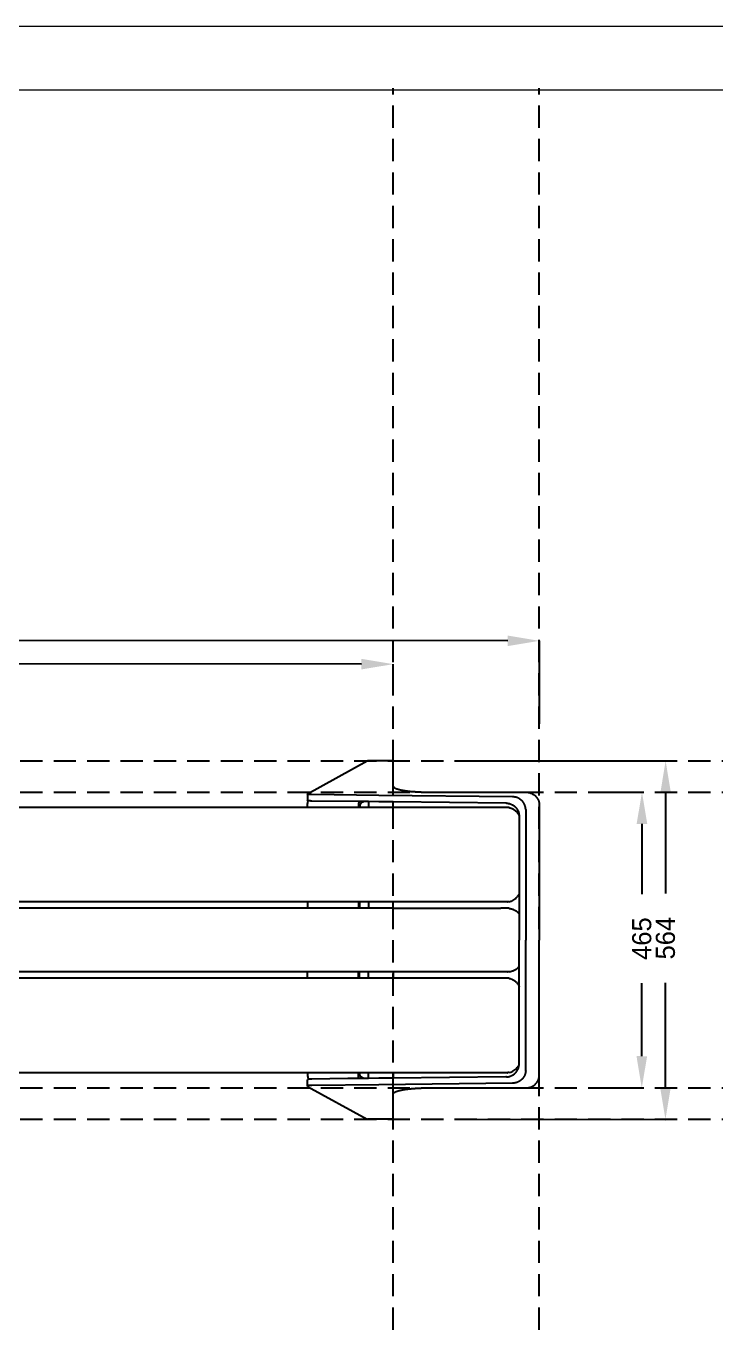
# Model space of a CAD drawing. Header units: millimetres. Extents: x 462 to 6402, y 441 to 4641.
# Drawn here: x 2671 to 3755, y 2586 to 4641 of the extents above; entities that cross this region are included whole.
import ezdxf

# ---------------------------------------------------------------- set-up
doc = ezdxf.new("R2010")
doc.units = ezdxf.units.MM
doc.header["$PDSIZE"] = -1
doc.linetypes.add('KRESKOWA', pattern=[0.75, 0.5, -0.25])
for name, color, linetype in [('pomocnicza', 253, 'KRESKOWA'), ('tabelka', 7, 'Continuous'), ('wymiarowanie', 20, 'Continuous')]:
    doc.layers.add(name, color=color, linetype=linetype)
doc.dimstyles.get("Standard").update_dxf_attribs({"dimtxt": 0.18, "dimasz": 0.18, "dimexe": 0.18, "dimexo": 0.0625, "dimgap": 0.09, "dimtad": 0, "dimtih": 1, "dimtoh": 1, "dimdec": 4, "dimzin": 0, "dimdsep": 46, "dimtxsty": 'Standard', "dimcen": 0.09, "dimadec": 0, "dimazin": 0, "dimtfac": 1, "dimtdec": 4, "dimtofl": 0, "dimtmove": 0, "dimatfit": 3, "dimfxl": 1, "dimtolj": 1, "dimtzin": 0, "dimarcsym": 0})

# ---------------------------------------------------------------- blocks, each defined once
blk = doc.blocks.new('*D23')
at = {"layer": 'Defpoints', "color": 0, "transparency": 16777216}
for p in [(3567.2, 3436.6), (3567.2, 2971.4), (3638.8, 2971.3)]:
    blk.add_point(p, dxfattribs=at)
at = {"layer": 'wymiarowanie', "color": 0, "lineweight": -2, "transparency": 16777216}
for p, q in [((3567.2, 3436.6), (3639.3, 3436.5)), ((3639.1, 3386.5), (3639, 3276.2)), ((3638.8, 3021.3), (3638.9, 3136.2)), ((3567.2, 2971.4), (3639, 2971.3))]:
    blk.add_line(p, q, dxfattribs=at)
at = {"layer": 'wymiarowanie', "color": 0, "transparency": 16777216}
for points in [[(3630.7, 3386.5), (3647.4, 3386.5), (3639.1, 3436.5)], [(3630.5, 3021.4), (3647.2, 3021.3), (3638.8, 2971.3)]]:
    blk.add_solid(points, dxfattribs=at)
at = {"layer": 'wymiarowanie', "color": 0, "lineweight": 40, "transparency": 16777216, "insert": (3638.9, 3206.2), "char_height": 30, "attachment_point": 5, "rotation": 90}
blk.add_mtext('\\A1;465', dxfattribs=at)
blk = doc.blocks.new('*D24')
at = {"layer": 'Defpoints', "color": 0, "transparency": 16777216}
for p in [(3355.5, 3485.8), (3355.4, 2922.1), (3676, 2921.9)]:
    blk.add_point(p, dxfattribs=at)
at = {"layer": 'wymiarowanie', "color": 0, "lineweight": -2, "transparency": 16777216}
for p, q in [((3355.6, 3485.8), (3676.5, 3485.6)), ((3676.3, 3435.6), (3676.2, 3276.9)), ((3676, 2971.9), (3676.1, 3136.9)), ((3355.5, 2922.1), (3676.1, 2921.9))]:
    blk.add_line(p, q, dxfattribs=at)
at = {"layer": 'wymiarowanie', "color": 0, "transparency": 16777216}
for points in [[(3668, 3435.6), (3684.6, 3435.6), (3676.3, 3485.6)], [(3667.7, 2971.9), (3684.3, 2971.9), (3676, 2921.9)]]:
    blk.add_solid(points, dxfattribs=at)
at = {"layer": 'wymiarowanie', "color": 0, "lineweight": 40, "transparency": 16777216, "insert": (3676.1, 3206.9), "char_height": 30, "attachment_point": 5, "rotation": 90}
blk.add_mtext('\\A1;564', dxfattribs=at)
blk = doc.blocks.new('*D25')
at = {"layer": 'Defpoints', "color": 0, "transparency": 16777216}
for p in [(3478, 3674.5), (1614.4, 3544.1), (3477.9, 3544.1)]:
    blk.add_point(p, dxfattribs=at)
at = {"layer": 'wymiarowanie', "color": 0, "lineweight": -2, "transparency": 16777216}
for p, q in [((1614.4, 3544.1), (1614.4, 3675.8)), ((1664.4, 3675.6), (2466, 3675.1)), ((3428, 3674.5), (2626, 3675)), ((3477.9, 3544.2), (3478, 3674.7))]:
    blk.add_line(p, q, dxfattribs=at)
at = {"layer": 'wymiarowanie', "color": 0, "transparency": 16777216}
for points in [[(1664.4, 3684), (1664.4, 3667.3), (1614.4, 3675.7)], [(3428, 3682.8), (3428, 3666.2), (3478, 3674.5)]]:
    blk.add_solid(points, dxfattribs=at)
at = {"layer": 'wymiarowanie', "color": 0, "lineweight": 40, "transparency": 16777216, "insert": (2546, 3675.1), "char_height": 30, "attachment_point": 5}
blk.add_mtext('\\A1;1864', dxfattribs=at)
blk = doc.blocks.new('*D26')
at = {"layer": 'Defpoints', "color": 0, "transparency": 16777216}
for p in [(3248.1, 3637.8), (1844, 3593.3), (3248.1, 3593.3)]:
    blk.add_point(p, dxfattribs=at)
at = {"layer": 'wymiarowanie', "color": 0, "lineweight": -2, "transparency": 16777216}
for p, q in [((1844, 3593.4), (1844, 3638.9)), ((1894, 3638.7), (2469.5, 3638.3)), ((3198.1, 3637.9), (2624.5, 3638.2)), ((3248.1, 3593.4), (3248.1, 3638))]:
    blk.add_line(p, q, dxfattribs=at)
at = {"layer": 'wymiarowanie', "color": 0, "transparency": 16777216}
for points in [[(1894, 3647), (1894, 3630.3), (1844, 3638.7)], [(3198.1, 3646.2), (3198.1, 3629.5), (3248.1, 3637.8)]]:
    blk.add_solid(points, dxfattribs=at)
at = {"layer": 'wymiarowanie', "color": 0, "lineweight": 40, "transparency": 16777216, "insert": (2547, 3638.3), "char_height": 30, "attachment_point": 5}
blk.add_mtext('\\A1;1404', dxfattribs=at)

msp = doc.modelspace()

# ---------------------------------------------------------------- linework, layer by layer
for p, q in [((3113.4, 3434.1), (3206.9, 3485.7)), ((3206.9, 3485.7), (3207, 3485.8)), ((3207, 3485.8), (3207.2, 3485.8)), ((3207.2, 3485.8), (3207.3, 3485.8)), ((3207.3, 3485.8), (3207.5, 3485.8)), ((3207.5, 3485.8), (3207.6, 3485.8)), ((3248.1, 3485.8), (3207.6, 3485.8)), ((3248.1, 3446.1), (3248.1, 3485.8)), ((3113.2, 3433.8), (3113.2, 3433.9)), ((3113.2, 3433.9), (3113.3, 3433.9)), ((3113.3, 3433.8), (3113.2, 3433.8)), ((3113.3, 3434), (3113.3, 3434.1)), ((3113.3, 3434.1), (3113.4, 3434.1)), ((3113.3, 3433.9), (3113.3, 3434)), ((3113.3, 3434), (3113.3, 3434)), ((3113.3, 3433.7), (3113.3, 3433.8)), ((3113.3, 3433.7), (3113.3, 3433.7)), ((3113.4, 3433.6), (3113.3, 3433.7)), ((3113.3, 3433.7), (3113.3, 3433.7)), ((3113.3, 3433.7), (3113.3, 3424)), ((3113.4, 3434.1), (3113.4, 3434.1)), ((3113.5, 3433.5), (3113.4, 3433.6)), ((3113.4, 3433.6), (3113.4, 3433.6)), ((3113.6, 3433.5), (3113.5, 3433.5)), ((3113.6, 3433.4), (3113.6, 3433.5)), ((3113.7, 3433.4), (3113.6, 3433.4)), ((3113.8, 3433.4), (3113.7, 3433.4)), ((3113.9, 3433.3), (3113.8, 3433.4)), ((3114, 3433.3), (3113.9, 3433.3)), ((3114.2, 3433.2), (3114, 3433.3)), ((3114.3, 3433.2), (3114.2, 3433.2)), ((3114.4, 3433.2), (3114.3, 3433.2)), ((3114.6, 3433.1), (3114.4, 3433.2)), ((3114.7, 3433.1), (3114.6, 3433.1)), ((3114.9, 3433.1), (3114.7, 3433.1)), ((3115, 3433), (3114.9, 3433.1)), ((3115.2, 3433), (3115, 3433)), ((3115.4, 3433), (3115.2, 3433)), ((3115.6, 3432.9), (3115.4, 3433)), ((3115.8, 3432.9), (3115.6, 3432.9)), ((3115.9, 3432.9), (3115.8, 3432.9)), ((3116.1, 3432.8), (3115.9, 3432.9)), ((3116.4, 3432.8), (3116.1, 3432.8)), ((3116.6, 3432.8), (3116.4, 3432.8)), ((3116.8, 3432.8), (3116.6, 3432.8)), ((3117, 3432.7), (3116.8, 3432.8)), ((3117.2, 3432.7), (3117, 3432.7)), ((3117.5, 3432.7), (3117.2, 3432.7)), ((3117.7, 3432.7), (3117.5, 3432.7)), ((3117.9, 3432.7), (3117.7, 3432.7)), ((3118.2, 3432.6), (3117.9, 3432.7)), ((3118.4, 3432.6), (3118.2, 3432.6)), ((3118.7, 3432.6), (3118.4, 3432.6)), ((3118.9, 3432.6), (3118.7, 3432.6)), ((3119.1, 3432.6), (3118.9, 3432.6)), ((3119.4, 3432.6), (3119.1, 3432.6)), ((3119.6, 3432.6), (3119.4, 3432.6)), ((3119.9, 3432.6), (3119.6, 3432.6)), ((3120.2, 3432.6), (3119.9, 3432.6)), ((3225.3, 3431.5), (3120.2, 3432.6)), ((3248.1, 3446.1), (3248.2, 3445.5)), ((3248.2, 3445.5), (3248.2, 3445.3)), ((3248.2, 3445.3), (3248.3, 3445.2)), ((3248.3, 3445.2), (3248.4, 3445)), ((3248.4, 3445), (3248.5, 3444.9)), ((3248.5, 3444.9), (3248.6, 3444.7)), ((3248.6, 3444.7), (3248.7, 3444.6)), ((3248.7, 3444.6), (3248.9, 3444.4)), ((3248.9, 3444.4), (3249, 3444.3)), ((3249, 3444.3), (3249.2, 3444.1)), ((3249.2, 3444.1), (3249.4, 3444)), ((3249.4, 3444), (3249.6, 3443.8)), ((3249.6, 3443.8), (3249.8, 3443.7)), ((3249.8, 3443.7), (3250, 3443.6)), ((3250, 3443.6), (3250.2, 3443.4)), ((3250.2, 3443.4), (3250.5, 3443.3)), ((3250.5, 3443.3), (3250.7, 3443.1)), ((3250.7, 3443.1), (3251, 3443)), ((3251, 3443), (3251.3, 3442.8)), ((3251.3, 3442.8), (3251.5, 3442.7)), ((3251.5, 3442.7), (3251.9, 3442.6)), ((3251.9, 3442.6), (3252.2, 3442.4)), ((3252.2, 3442.4), (3252.5, 3442.3)), ((3252.5, 3442.3), (3252.8, 3442.2)), ((3252.8, 3442.2), (3253.2, 3442)), ((3253.2, 3442), (3253.6, 3441.9)), ((3253.6, 3441.9), (3253.9, 3441.8)), ((3253.9, 3441.8), (3254.3, 3441.6)), ((3254.3, 3441.6), (3254.7, 3441.5)), ((3254.7, 3441.5), (3255.1, 3441.4)), ((3255.1, 3441.4), (3255.6, 3441.2)), ((3255.6, 3441.2), (3256, 3441.1)), ((3256, 3441.1), (3256.5, 3441)), ((3256.5, 3441), (3256.9, 3440.9)), ((3256.9, 3440.9), (3257.4, 3440.7)), ((3257.4, 3440.7), (3257.9, 3440.6)), ((3257.9, 3440.6), (3258.4, 3440.5)), ((3258.4, 3440.5), (3258.9, 3440.4)), ((3258.9, 3440.4), (3259.4, 3440.3)), ((3259.4, 3440.3), (3259.9, 3440.1)), ((3259.9, 3440.1), (3260.4, 3440)), ((3260.4, 3440), (3261, 3439.9)), ((3261, 3439.9), (3261.5, 3439.8)), ((3261.5, 3439.8), (3262.1, 3439.7)), ((3262.1, 3439.7), (3262.7, 3439.6)), ((3262.7, 3439.6), (3263.3, 3439.5)), ((3263.3, 3439.5), (3263.9, 3439.4)), ((3263.9, 3439.4), (3264.5, 3439.3)), ((3264.5, 3439.3), (3265.1, 3439.2)), ((3265.1, 3439.2), (3265.7, 3439.1)), ((3265.7, 3439.1), (3266.3, 3439)), ((3266.3, 3439), (3267, 3438.9)), ((3267, 3438.9), (3267.6, 3438.8)), ((3267.6, 3438.8), (3268.3, 3438.7)), ((3268.3, 3438.7), (3268.9, 3438.6)), ((3268.9, 3438.6), (3269.6, 3438.5)), ((3269.6, 3438.5), (3270.3, 3438.4)), ((3270.3, 3438.4), (3271, 3438.3)), ((3271, 3438.3), (3271.7, 3438.2)), ((3271.7, 3438.2), (3272.4, 3438.1)), ((3272.4, 3438.1), (3273.1, 3438.1)), ((3273.1, 3438.1), (3273.8, 3438)), ((3273.8, 3438), (3274.5, 3437.9)), ((3274.5, 3437.9), (3275.3, 3437.8)), ((3275.3, 3437.8), (3276, 3437.8)), ((3276, 3437.8), (3276.7, 3437.7)), ((3276.7, 3437.7), (3277.5, 3437.6)), ((3277.5, 3437.6), (3278.3, 3437.6)), ((3278.3, 3437.6), (3279, 3437.5)), ((3279, 3437.5), (3279.8, 3437.4)), ((3279.8, 3437.4), (3280.6, 3437.4)), ((3280.6, 3437.4), (3281.3, 3437.3)), ((3281.3, 3437.3), (3282.1, 3437.3)), ((3282.1, 3437.3), (3282.9, 3437.2)), ((3282.9, 3437.2), (3283.7, 3437.2)), ((3283.7, 3437.2), (3284.5, 3437.1)), ((3284.5, 3437.1), (3285.3, 3437.1)), ((3285.3, 3437.1), (3286.1, 3437)), ((3286.1, 3437), (3286.9, 3437)), ((3286.9, 3437), (3287.7, 3436.9)), ((3287.7, 3436.9), (3288.6, 3436.9)), ((3288.6, 3436.9), (3289.4, 3436.9)), ((3289.4, 3436.9), (3290.2, 3436.8)), ((3290.2, 3436.8), (3291, 3436.8)), ((3291, 3436.8), (3291.9, 3436.8)), ((3291.9, 3436.8), (3292.7, 3436.7)), ((3292.7, 3436.7), (3293.5, 3436.7)), ((3293.5, 3436.7), (3294.4, 3436.7)), ((3294.4, 3436.7), (3295.2, 3436.7)), ((3295.2, 3436.7), (3296.1, 3436.6)), ((3296.1, 3436.6), (3296.9, 3436.6)), ((3296.9, 3436.6), (3297.7, 3436.6)), ((3297.7, 3436.6), (3298.6, 3436.6)), ((3298.6, 3436.6), (3299.4, 3436.6)), ((3299.4, 3436.6), (3302, 3436.6)), ((3302, 3436.6), (3456.4, 3436.6)), ((3456.4, 3436.6), (3457.1, 3436.6)), ((3457.1, 3436.6), (3457.7, 3436.6)), ((3457.7, 3436.6), (3458.4, 3436.5)), ((3458.4, 3436.5), (3459.1, 3436.4)), ((3459.1, 3436.4), (3459.7, 3436.3)), ((3459.7, 3436.3), (3460.4, 3436.2)), ((3460.4, 3436.2), (3461, 3436.1)), ((3461, 3436.1), (3461.7, 3436)), ((3461.7, 3436), (3462.3, 3435.8)), ((3462.3, 3435.8), (3463, 3435.6)), ((3463, 3435.6), (3463.6, 3435.4)), ((3463.6, 3435.4), (3464.2, 3435.2)), ((3464.2, 3435.2), (3464.9, 3434.9)), ((3464.9, 3434.9), (3465.5, 3434.7)), ((3465.5, 3434.7), (3466.1, 3434.4)), ((3466.1, 3434.4), (3466.7, 3434.1)), ((3466.7, 3434.1), (3467.2, 3433.8)), ((3467.2, 3433.8), (3467.8, 3433.5)), ((3467.8, 3433.5), (3468.4, 3433.1)), ((3468.4, 3433.1), (3468.9, 3432.7)), ((3468.9, 3432.7), (3469.5, 3432.4)), ((3469.5, 3432.4), (3470, 3432)), ((3470, 3432), (3470.5, 3431.6)), ((3113.4, 3412.6), (1978.6, 3412.6)), ((3113.2, 3423.8), (3113.2, 3423.9)), ((3113.3, 3423.9), (3113.2, 3423.9)), ((3113.3, 3423.8), (3113.2, 3423.8)), ((3113.3, 3424), (3113.3, 3423.9)), ((3113.3, 3423.7), (3113.3, 3423.8)), ((3113.4, 3423.6), (3113.3, 3423.7)), ((3113.3, 3423.7), (3113.3, 3423.7)), ((3113.3, 3423.7), (3113.3, 3423.7)), ((3113.4, 3423.6), (3113.4, 3423.6)), ((3113.5, 3423.5), (3113.4, 3423.6)), ((3113.4, 3416.2), (3113.5, 3417.3)), ((3113.4, 3415.2), (3113.4, 3416.2)), ((3113.4, 3414.1), (3113.4, 3415.2)), ((3113.4, 3414.1), (3113.4, 3412.6)), ((3193.4, 3412.6), (3113.4, 3412.6)), ((3113.6, 3423.5), (3113.5, 3423.5)), ((3113.5, 3417.3), (3113.6, 3418.3)), ((3113.6, 3423.4), (3113.6, 3423.5)), ((3113.7, 3423.4), (3113.6, 3423.4)), ((3113.6, 3418.3), (3113.7, 3419.3)), ((3113.8, 3423.4), (3113.7, 3423.4)), ((3113.7, 3419.3), (3113.8, 3420.2)), ((3113.9, 3423.3), (3113.8, 3423.4)), ((3113.8, 3420.2), (3114, 3421.1)), ((3114, 3423.3), (3113.9, 3423.3)), ((3114.2, 3423.2), (3114, 3423.3)), ((3114, 3421.1), (3114.2, 3422)), ((3114.3, 3423.2), (3114.2, 3423.2)), ((3114.2, 3422), (3114.3, 3422.7)), ((3114.4, 3423.2), (3114.3, 3423.2)), ((3114.3, 3422.7), (3114.5, 3423.1)), ((3114.5, 3423.1), (3114.4, 3423.2)), ((3114.6, 3423.1), (3114.5, 3423.1)), ((3114.7, 3423.1), (3114.6, 3423.1)), ((3114.9, 3423.1), (3114.7, 3423.1)), ((3115, 3423), (3114.9, 3423.1)), ((3115.2, 3423), (3115, 3423)), ((3115.4, 3423), (3115.2, 3423)), ((3115.6, 3422.9), (3115.4, 3423)), ((3115.8, 3422.9), (3115.6, 3422.9)), ((3115.9, 3422.9), (3115.8, 3422.9)), ((3116.1, 3422.8), (3115.9, 3422.9)), ((3116.4, 3422.8), (3116.1, 3422.8)), ((3116.6, 3422.8), (3116.4, 3422.8)), ((3116.8, 3422.8), (3116.6, 3422.8)), ((3117, 3422.7), (3116.8, 3422.8)), ((3117.2, 3422.7), (3117, 3422.7)), ((3117.5, 3422.7), (3117.2, 3422.7)), ((3117.7, 3422.7), (3117.5, 3422.7)), ((3117.9, 3422.7), (3117.7, 3422.7)), ((3118.2, 3422.6), (3117.9, 3422.7)), ((3118.4, 3422.6), (3118.2, 3422.6)), ((3118.7, 3422.6), (3118.4, 3422.6)), ((3118.9, 3422.6), (3118.7, 3422.6)), ((3119.1, 3422.6), (3118.9, 3422.6)), ((3119.4, 3422.6), (3119.1, 3422.6)), ((3119.6, 3422.6), (3119.4, 3422.6)), ((3119.9, 3422.6), (3119.6, 3422.6)), ((3120.2, 3422.6), (3119.9, 3422.6)), ((3194.1, 3421.8), (3120.2, 3422.6)), ((3193.5, 3417.3), (3193.4, 3416.2)), ((3193.4, 3416.2), (3193.4, 3415.2)), ((3193.4, 3415.2), (3193.4, 3414.1)), ((3193.4, 3414.1), (3193.4, 3412.6)), ((3195.2, 3412.6), (3193.4, 3412.6)), ((3193.6, 3418.3), (3193.5, 3417.3)), ((3193.7, 3419.3), (3193.6, 3418.3)), ((3193.8, 3420.2), (3193.7, 3419.3)), ((3194, 3421.1), (3193.8, 3420.2)), ((3194.1, 3421.8), (3194, 3421.1)), ((3201.2, 3421.7), (3194.1, 3421.8)), ((3195.3, 3413.2), (3195.2, 3412.6)), ((3209.2, 3412.6), (3195.2, 3412.6)), ((3195.4, 3414.1), (3195.3, 3413.2)), ((3195.6, 3415), (3195.4, 3414.1)), ((3195.8, 3415.9), (3195.6, 3415)), ((3196, 3416.6), (3195.8, 3415.9)), ((3196.2, 3417.3), (3196, 3416.6)), ((3196.4, 3417.9), (3196.2, 3417.3)), ((3196.6, 3418.4), (3196.4, 3417.9)), ((3196.9, 3418.8), (3196.6, 3418.4)), ((3197.1, 3419.1), (3196.9, 3418.8)), ((3197.4, 3419.3), (3197.1, 3419.1)), ((3201, 3421.3), (3197.4, 3419.3)), ((3201, 3421.3), (3201.1, 3421.4)), ((3201.1, 3421.4), (3201.2, 3421.5)), ((3201.2, 3421.5), (3201.2, 3421.7)), ((3209.2, 3421.6), (3201.2, 3421.7)), ((3209.2, 3421.6), (3209.2, 3412.6)), ((3225.3, 3421.5), (3209.2, 3421.6)), ((3248.1, 3412.6), (3209.2, 3412.6)), ((3435.7, 3429.2), (3225.3, 3431.5)), ((3248.1, 3421.2), (3225.3, 3421.5)), ((3248.1, 3412.6), (3248.1, 3421.2)), ((3425.3, 3419.3), (3248.1, 3421.2)), ((3416.4, 3412.6), (3248.1, 3412.6)), ((3427, 3412.6), (3416.4, 3412.6)), ((3426, 3419.3), (3425.3, 3419.3)), ((3426, 3419.3), (3426.6, 3419.3)), ((3426.6, 3419.3), (3427.3, 3419.2)), ((3427.8, 3412.6), (3427, 3412.6)), ((3427.3, 3419.2), (3427.9, 3419.1)), ((3428.7, 3412.5), (3427.8, 3412.6)), ((3427.9, 3419.1), (3428.5, 3419)), ((3428.5, 3419), (3429.2, 3418.9)), ((3429.5, 3412.4), (3428.7, 3412.5)), ((3429.2, 3418.9), (3429.8, 3418.8)), ((3430.3, 3412.3), (3429.5, 3412.4)), ((3429.8, 3418.8), (3430.5, 3418.6)), ((3430.5, 3412.2), (3430.3, 3412.3)), ((3430.5, 3418.6), (3431.1, 3418.5)), ((3430.5, 3412.2), (3431.3, 3412.1)), ((3431.1, 3418.5), (3431.7, 3418.3)), ((3431.3, 3412.1), (3432.2, 3411.9)), ((3431.7, 3418.3), (3432.3, 3418.1)), ((3432.2, 3411.9), (3433, 3411.6)), ((3432.3, 3418.1), (3432.9, 3417.8)), ((3432.9, 3417.8), (3433.5, 3417.6)), ((3433, 3411.6), (3433.8, 3411.3)), ((3433.5, 3417.6), (3434.1, 3417.3)), ((3433.8, 3411.3), (3434.6, 3411)), ((3434.1, 3417.3), (3434.7, 3417)), ((3434.7, 3417), (3435.3, 3416.7)), ((3435.3, 3416.7), (3435.8, 3416.4)), ((3436.3, 3429.2), (3435.7, 3429.2)), ((3435.8, 3416.4), (3436.4, 3416.1)), ((3437, 3429.2), (3436.3, 3429.2)), ((3436.4, 3416.1), (3436.9, 3415.7)), ((3436.9, 3415.7), (3437.5, 3415.3)), ((3437.6, 3429.1), (3437, 3429.2)), ((3437.5, 3415.3), (3438, 3415)), ((3438.2, 3429), (3437.6, 3429.1)), ((3438, 3415), (3438.5, 3414.6)), ((3438.9, 3428.9), (3438.2, 3429)), ((3438.5, 3414.6), (3439, 3414.1)), ((3439.5, 3428.8), (3438.9, 3428.9)), ((3439, 3414.1), (3439.5, 3413.7)), ((3440.2, 3428.7), (3439.5, 3428.8)), ((3439.5, 3413.7), (3439.9, 3413.3)), ((3439.9, 3413.3), (3440.4, 3412.8)), ((3440.8, 3428.5), (3440.2, 3428.7)), ((3440.4, 3412.8), (3440.8, 3412.3)), ((3441.4, 3428.4), (3440.8, 3428.5)), ((3440.8, 3412.3), (3441.3, 3411.8)), ((3441.3, 3411.8), (3441.7, 3411.3)), ((3442, 3428.2), (3441.4, 3428.4)), ((3441.7, 3411.3), (3442, 3410.8)), ((3442.7, 3427.9), (3442, 3428.2)), ((3443.3, 3427.7), (3442.7, 3427.9)), ((3443.9, 3427.5), (3443.3, 3427.7)), ((3444.5, 3427.2), (3443.9, 3427.5)), ((3445, 3426.9), (3444.5, 3427.2)), ((3445.6, 3426.6), (3445, 3426.9)), ((3446.2, 3426.3), (3445.6, 3426.6)), ((3446.7, 3426), (3446.2, 3426.3)), ((3447.3, 3425.6), (3446.7, 3426)), ((3447.8, 3425.2), (3447.3, 3425.6)), ((3448.3, 3424.8), (3447.8, 3425.2)), ((3448.8, 3424.4), (3448.3, 3424.8)), ((3449.3, 3424), (3448.8, 3424.4)), ((3449.8, 3423.6), (3449.3, 3424)), ((3450.3, 3423.2), (3449.8, 3423.6)), ((3450.7, 3422.7), (3450.3, 3423.2)), ((3451.2, 3422.2), (3450.7, 3422.7)), ((3451.6, 3421.7), (3451.2, 3422.2)), ((3452, 3421.2), (3451.6, 3421.7)), ((3452.4, 3420.7), (3452, 3421.2)), ((3452.8, 3420.2), (3452.4, 3420.7)), ((3453.1, 3419.7), (3452.8, 3420.2)), ((3453.5, 3419.1), (3453.1, 3419.7)), ((3453.8, 3418.6), (3453.5, 3419.1)), ((3454.1, 3418), (3453.8, 3418.6)), ((3454.4, 3417.4), (3454.1, 3418)), ((3454.6, 3416.9), (3454.4, 3417.4)), ((3454.9, 3416.3), (3454.6, 3416.9)), ((3455.1, 3415.7), (3454.9, 3416.3)), ((3455.3, 3415.1), (3455.1, 3415.7)), ((3455.5, 3414.5), (3455.3, 3415.1)), ((3455.7, 3413.9), (3455.5, 3414.5)), ((3455.8, 3413.2), (3455.7, 3413.9)), ((3456, 3412.6), (3455.8, 3413.2)), ((3456.1, 3412), (3456, 3412.6)), ((3456.2, 3411.4), (3456.1, 3412)), ((3456.2, 3410.7), (3456.2, 3411.4)), ((3470.5, 3431.6), (3471, 3431.1)), ((3471, 3431.1), (3471.5, 3430.7)), ((3471.5, 3430.7), (3471.9, 3430.2)), ((3471.9, 3430.2), (3472.4, 3429.8)), ((3472.4, 3429.8), (3472.8, 3429.3)), ((3472.8, 3429.3), (3473.2, 3428.8)), ((3473.2, 3428.8), (3473.6, 3428.3)), ((3473.6, 3428.3), (3474, 3427.8)), ((3474, 3427.8), (3474.4, 3427.2)), ((3474.4, 3427.2), (3474.7, 3426.7)), ((3474.7, 3426.7), (3475.1, 3426.1)), ((3475.1, 3426.1), (3475.4, 3425.6)), ((3475.4, 3425.6), (3475.7, 3425)), ((3475.7, 3425), (3475.9, 3424.4)), ((3475.9, 3424.4), (3476.2, 3423.9)), ((3476.2, 3423.9), (3476.4, 3423.3)), ((3476.4, 3423.3), (3476.7, 3422.7)), ((3476.7, 3422.7), (3476.9, 3422.1)), ((3476.9, 3422.1), (3477, 3421.4)), ((3477, 3421.4), (3477.2, 3420.8)), ((3477.2, 3420.8), (3477.3, 3420.2)), ((3477.3, 3420.2), (3477.4, 3419.6)), ((3477.4, 3419.6), (3477.5, 3419)), ((3477.5, 3419), (3477.6, 3418.3)), ((3477.6, 3418.3), (3477.7, 3417.7)), ((3477.7, 3417.7), (3477.7, 3417.1)), ((3477.7, 3417.1), (3477.7, 3416.4)), ((3477.7, 3416.4), (3477.7, 3204)), ((3434.6, 3411), (3435.3, 3410.7)), ((3435.3, 3410.7), (3436.1, 3410.3)), ((3436.1, 3410.3), (3436.2, 3410.2)), ((3436.2, 3410.2), (3437, 3409.8)), ((3437, 3409.8), (3437.7, 3409.3)), ((3437.7, 3409.3), (3438.4, 3408.8)), ((3438.4, 3408.8), (3439.1, 3408.3)), ((3439.1, 3408.3), (3439.8, 3407.7)), ((3439.8, 3407.7), (3440.5, 3407.2)), ((3440.5, 3407.2), (3441.1, 3406.5)), ((3441.1, 3406.5), (3441.8, 3405.9)), ((3441.8, 3405.9), (3442.4, 3405.2)), ((3442, 3410.8), (3442.4, 3410.3)), ((3442.4, 3410.3), (3442.8, 3409.8)), ((3442.4, 3405.2), (3442.9, 3404.5)), ((3442.8, 3409.8), (3443.1, 3409.2)), ((3442.9, 3404.5), (3443, 3404.4)), ((3443, 3404.4), (3443.5, 3403.8)), ((3443.1, 3409.2), (3443.4, 3408.7)), ((3443.4, 3408.7), (3443.7, 3408.1)), ((3443.6, 3403.7), (3443.5, 3403.8)), ((3443.6, 3403.7), (3444.1, 3403)), ((3443.7, 3408.1), (3444, 3407.6)), ((3444, 3407.6), (3444.3, 3407)), ((3444.1, 3403), (3444.6, 3402.2)), ((3444.3, 3407), (3444.5, 3406.4)), ((3444.5, 3406.4), (3444.8, 3405.8)), ((3444.6, 3402.2), (3445.1, 3401.4)), ((3444.8, 3405.8), (3445, 3405.2)), ((3445, 3405.2), (3445.2, 3404.6)), ((3445.1, 3401.4), (3445.5, 3400.6)), ((3445.2, 3404.6), (3445.3, 3404)), ((3445.3, 3404), (3445.5, 3403.4)), ((3445.5, 3403.4), (3445.6, 3402.7)), ((3445.5, 3400.6), (3445.9, 3399.8)), ((3445.6, 3402.7), (3445.7, 3402.1)), ((3445.7, 3402.1), (3445.8, 3401.5)), ((3445.8, 3401.5), (3445.9, 3400.8)), ((3445.9, 3400.8), (3446, 3400.2)), ((3445.9, 3399.8), (3446, 3399.7)), ((3446, 3400.2), (3446, 3399.7)), ((3446, 3399.7), (3446, 3399.6)), ((3446, 3399.6), (3446, 3398.9)), ((3446, 3398.9), (3446, 3245.3)), ((3456.3, 3410.1), (3456.2, 3410.7)), ((3456.3, 3409.5), (3456.3, 3410.1)), ((3456.3, 3409.5), (3456.3, 3408.8)), ((3456.3, 3408.8), (3456.3, 3204)), ((3439.1, 3268.3), (3439.8, 3268.8)), ((3439.8, 3268.8), (3440.5, 3269.4)), ((3440.5, 3269.4), (3441.1, 3270)), ((3441.1, 3270), (3441.8, 3270.7)), ((3441.8, 3270.7), (3442.4, 3271.3)), ((3442.4, 3271.3), (3442.9, 3272)), ((3442.9, 3272), (3443.5, 3272.7)), ((3443.6, 3272.8), (3443.5, 3272.7)), ((3113.4, 3264), (2581, 3264)), ((3113.4, 3254), (2581, 3254)), ((3113.4, 3264), (3113.4, 3254)), ((3193.4, 3264), (3113.4, 3264)), ((3193.4, 3254), (3113.4, 3254)), ((3193.4, 3264), (3193.4, 3254)), ((3195, 3264), (3193.4, 3264)), ((3195, 3254), (3193.4, 3254)), ((3195, 3264), (3195, 3254)), ((3209.2, 3264), (3195, 3264)), ((3209.2, 3254), (3195, 3254)), ((3209.2, 3264), (3209.2, 3254)), ((3248.1, 3264), (3209.2, 3264)), ((3248.1, 3254), (3209.2, 3254)), ((3248.1, 3254), (3248.1, 3264)), ((3427, 3264), (3248.1, 3264)), ((3248.1, 3254), (3417.2, 3254)), ((3427, 3254), (3417.2, 3254)), ((3427, 3264), (3427.8, 3264)), ((3427.8, 3254), (3427, 3254)), ((3428.7, 3264.1), (3427.8, 3264)), ((3428.7, 3253.9), (3427.8, 3254)), ((3429.5, 3264.2), (3428.7, 3264.1)), ((3429.5, 3253.9), (3428.7, 3253.9)), ((3430.3, 3264.3), (3429.5, 3264.2)), ((3430.3, 3253.8), (3429.5, 3253.9)), ((3430.5, 3264.3), (3430.3, 3264.3)), ((3430.5, 3253.8), (3430.3, 3253.8)), ((3430.5, 3253.8), (3431.3, 3253.7)), ((3431.3, 3253.7), (3432.2, 3253.5)), ((3432.2, 3253.5), (3433, 3253.3)), ((3433, 3264.9), (3433.8, 3265.2)), ((3433, 3253.3), (3433.8, 3253.2)), ((3433.8, 3265.2), (3434.6, 3265.5)), ((3433.8, 3253.2), (3434.6, 3252.9)), ((3434.6, 3265.5), (3435.3, 3265.9)), ((3434.6, 3252.9), (3435.3, 3252.7)), ((3435.3, 3265.9), (3436.1, 3266.3)), ((3435.3, 3252.7), (3436.1, 3252.4)), ((3436.2, 3266.4), (3436.1, 3266.3)), ((3436.1, 3252.4), (3436.2, 3252.4)), ((3436.2, 3252.4), (3437, 3252.1)), ((3437, 3252.1), (3437.7, 3251.8)), ((3437.7, 3251.8), (3438.4, 3251.5)), ((3438.4, 3251.5), (3439.1, 3251.1)), ((3439.1, 3251.1), (3439.8, 3250.7)), ((3439.8, 3250.7), (3440.5, 3250.4)), ((3440.5, 3250.4), (3441.1, 3249.9)), ((3441.1, 3249.9), (3441.8, 3249.5)), ((3441.8, 3249.5), (3442.4, 3249.1)), ((3442.4, 3249.1), (3442.9, 3248.6)), ((3442.9, 3248.6), (3443, 3248.5)), ((3443, 3248.5), (3443.5, 3248.1)), ((3443.6, 3248), (3443.5, 3248.1)), ((3443.6, 3248), (3444.1, 3247.5)), ((3444.1, 3247.5), (3444.6, 3247)), ((3444.6, 3247), (3445.1, 3246.5)), ((3445.1, 3246.5), (3445.5, 3245.9)), ((3445.5, 3245.9), (3445.9, 3245.4)), ((3445.9, 3245.4), (3446, 3245.3)), ((3446, 3245.3), (3446, 3204)), ((3446, 3131.1), (3446, 3204)), ((3456.3, 2999.1), (3456.3, 3204)), ((3477.7, 2991.5), (3477.7, 3204)), ((3113.4, 3154), (2581, 3154)), ((3113.4, 3144), (3113.4, 3154)), ((3193.4, 3154), (3113.4, 3154)), ((3193.4, 3144), (3193.4, 3154)), ((3195, 3154), (3193.4, 3154)), ((3195, 3144), (3195, 3154)), ((3209.2, 3154), (3195, 3154)), ((3209.2, 3144), (3209.2, 3154)), ((3248.1, 3154), (3209.2, 3154)), ((3248.1, 3154), (3248.1, 3144)), ((3427, 3154), (3248.1, 3154)), ((3427, 3154), (3427.8, 3154)), ((3428.7, 3154), (3427.8, 3154)), ((3429.5, 3154.1), (3428.7, 3154)), ((3430.3, 3154.2), (3429.5, 3154.1)), ((3430.5, 3154.2), (3430.3, 3154.2)), ((3430.5, 3154.2), (3431.2, 3154.3)), ((3431.3, 3154.3), (3432, 3154.4)), ((3432.2, 3154.5), (3432.8, 3154.6)), ((3433, 3154.6), (3433.6, 3154.8)), ((3433.8, 3154.8), (3434.6, 3155)), ((3434.6, 3155), (3435.3, 3155.3)), ((3435.3, 3155.3), (3436.1, 3155.5)), ((3436.2, 3155.6), (3436.1, 3155.5)), ((3440.5, 3157.6), (3441.1, 3158)), ((3441.1, 3158), (3441.8, 3158.5)), ((3441.8, 3158.5), (3442.4, 3158.9)), ((3442.4, 3158.9), (3442.9, 3159.4)), ((3442.9, 3159.4), (3443.5, 3159.9)), ((3443.6, 3159.9), (3443.5, 3159.9)), ((3113.4, 3144), (2581, 3144)), ((3193.4, 3144), (3113.4, 3144)), ((3195, 3144), (3193.4, 3144)), ((3209.2, 3144), (3195, 3144)), ((3248.1, 3144), (3209.2, 3144)), ((3416.4, 3144), (3248.1, 3144)), ((3427, 3144), (3416.4, 3144)), ((3427.8, 3144), (3427, 3144)), ((3428.7, 3143.9), (3427.8, 3144)), ((3429.5, 3143.8), (3428.7, 3143.9)), ((3430.3, 3143.7), (3429.5, 3143.8)), ((3430.5, 3143.7), (3430.3, 3143.7)), ((3430.5, 3143.7), (3431.3, 3143.5)), ((3431.3, 3143.5), (3432.2, 3143.3)), ((3432.2, 3143.3), (3433, 3143)), ((3433, 3143), (3433.8, 3142.8)), ((3433.8, 3142.8), (3434.6, 3142.4)), ((3434.6, 3142.4), (3435.3, 3142.1)), ((3435.3, 3142.1), (3436.1, 3141.7)), ((3436.1, 3141.7), (3436.2, 3141.6)), ((3436.2, 3141.6), (3437, 3141.2)), ((3437, 3141.2), (3437.7, 3140.7)), ((3437.7, 3140.7), (3438.4, 3140.2)), ((3438.4, 3140.2), (3439.1, 3139.7)), ((3439.1, 3139.7), (3439.8, 3139.2)), ((3439.8, 3139.2), (3440.5, 3138.6)), ((3440.5, 3138.6), (3441.1, 3138)), ((3441.1, 3138), (3441.8, 3137.3)), ((3441.8, 3137.3), (3442.4, 3136.7)), ((3442.4, 3136.7), (3442.9, 3136)), ((3442.9, 3136), (3443, 3135.9)), ((3443, 3135.9), (3443.5, 3135.2)), ((3443.6, 3135.1), (3443.5, 3135.2)), ((3443.6, 3135.1), (3444.1, 3134.4)), ((3444.1, 3134.4), (3444.6, 3133.6)), ((3444.6, 3133.6), (3445.1, 3132.8)), ((3445.1, 3132.8), (3445.5, 3132)), ((3445.5, 3132), (3445.9, 3131.2)), ((3445.9, 3131.2), (3446, 3131.1)), ((3446, 3009), (3446, 3131.1)), ((3439.1, 2999.7), (3439.8, 3000.2)), ((3439.8, 3000.2), (3440.5, 3000.8)), ((3440.5, 3000.8), (3441.1, 3001.4)), ((3441.1, 3001.4), (3441.8, 3002.1)), ((3441.8, 3002.1), (3442.4, 3002.7)), ((3442.4, 3002.7), (3442.9, 3003.4)), ((3442.9, 3003.4), (3443.5, 3004.2)), ((3443.6, 3004.3), (3443.5, 3004.2)), ((3443.7, 2999.9), (3444, 3000.4)), ((3444, 3000.4), (3444.3, 3001)), ((3444.3, 3001), (3444.5, 3001.6)), ((3444.5, 3001.6), (3444.8, 3002.2)), ((3444.8, 3002.2), (3445, 3002.8)), ((3445, 3002.8), (3445.2, 3003.4)), ((3445.2, 3003.4), (3445.3, 3004)), ((3445.3, 3004), (3445.5, 3004.6)), ((3445.5, 3004.6), (3445.6, 3005.3)), ((3445.6, 3005.3), (3445.7, 3005.9)), ((3445.7, 3005.9), (3445.8, 3006.5)), ((3445.8, 3006.5), (3445.9, 3007.1)), ((3445.9, 3007.1), (3446, 3007.8)), ((3446, 3008.4), (3446, 3009)), ((3446, 3007.8), (3446, 3008.4)), ((3113.4, 2995.4), (1978.6, 2995.4)), ((3113.3, 2984.2), (3113.2, 2984.1)), ((3113.2, 2984.1), (3113.2, 2984.1)), ((3113.3, 2984.1), (3113.2, 2984.1)), ((3113.4, 2984.4), (3113.3, 2984.3)), ((3113.3, 2984.3), (3113.3, 2984.2)), ((3113.3, 2984.3), (3113.3, 2984.3)), ((3113.3, 2984.2), (3113.3, 2984.2)), ((3113.3, 2984), (3113.3, 2984.1)), ((3113.3, 2981.5), (3113.3, 2984)), ((3113.3, 2974.3), (3113.3, 2981.5)), ((3113.3, 2975.7), (3113.3, 2981.5)), ((3113.4, 2993.9), (3113.4, 2995.4)), ((3193.4, 2995.4), (3113.4, 2995.4)), ((3113.4, 2993.9), (3113.4, 2992.8)), ((3113.4, 2992.8), (3113.4, 2991.8)), ((3113.4, 2991.8), (3113.5, 2990.7)), ((3113.5, 2984.5), (3113.4, 2984.4)), ((3113.4, 2984.4), (3113.4, 2984.4)), ((3113.5, 2990.7), (3113.6, 2989.7)), ((3113.6, 2984.5), (3113.5, 2984.5)), ((3113.6, 2989.7), (3113.7, 2988.7)), ((3113.7, 2984.6), (3113.6, 2984.5)), ((3113.6, 2984.5), (3113.6, 2984.5)), ((3113.7, 2988.7), (3113.8, 2987.7)), ((3113.8, 2984.6), (3113.7, 2984.6)), ((3113.8, 2987.7), (3114, 2986.8)), ((3113.9, 2984.7), (3113.8, 2984.6)), ((3114, 2984.7), (3113.9, 2984.7)), ((3114, 2986.8), (3114.2, 2986)), ((3114.2, 2984.7), (3114, 2984.7)), ((3114.2, 2986), (3114.3, 2985.2)), ((3114.3, 2984.8), (3114.2, 2984.7)), ((3114.3, 2985.2), (3114.5, 2984.8)), ((3114.4, 2984.8), (3114.3, 2984.8)), ((3114.5, 2984.8), (3114.4, 2984.8)), ((3114.6, 2984.9), (3114.5, 2984.8)), ((3114.7, 2984.9), (3114.6, 2984.9)), ((3114.9, 2984.9), (3114.7, 2984.9)), ((3115, 2985), (3114.9, 2984.9)), ((3115.2, 2985), (3115, 2985)), ((3115.4, 2985), (3115.2, 2985)), ((3115.6, 2985.1), (3115.4, 2985)), ((3115.8, 2985.1), (3115.6, 2985.1)), ((3115.9, 2985.1), (3115.8, 2985.1)), ((3116.1, 2985.1), (3115.9, 2985.1)), ((3116.4, 2985.2), (3116.1, 2985.1)), ((3116.6, 2985.2), (3116.4, 2985.2)), ((3116.8, 2985.2), (3116.6, 2985.2)), ((3117, 2985.2), (3116.8, 2985.2)), ((3117.2, 2985.3), (3117, 2985.2)), ((3117.5, 2985.3), (3117.2, 2985.3)), ((3117.7, 2985.3), (3117.5, 2985.3)), ((3117.9, 2985.3), (3117.7, 2985.3)), ((3118.2, 2985.3), (3117.9, 2985.3)), ((3118.4, 2985.4), (3118.2, 2985.3)), ((3118.7, 2985.4), (3118.4, 2985.4)), ((3118.9, 2985.4), (3118.7, 2985.4)), ((3119.1, 2985.4), (3118.9, 2985.4)), ((3119.4, 2985.4), (3119.1, 2985.4)), ((3119.6, 2985.4), (3119.4, 2985.4)), ((3119.9, 2985.4), (3119.6, 2985.4)), ((3120.2, 2985.4), (3119.9, 2985.4)), ((3176.8, 2986), (3120.2, 2985.4)), ((3194.1, 2986.2), (3176.8, 2986)), ((3193.4, 2993.9), (3193.4, 2995.4)), ((3195.2, 2995.4), (3193.4, 2995.4)), ((3193.4, 2992.8), (3193.4, 2993.9)), ((3193.4, 2991.8), (3193.4, 2992.8)), ((3193.5, 2990.7), (3193.4, 2991.8)), ((3193.6, 2989.7), (3193.5, 2990.7)), ((3193.7, 2988.7), (3193.6, 2989.7)), ((3193.8, 2987.7), (3193.7, 2988.7)), ((3194, 2986.8), (3193.8, 2987.7)), ((3194.1, 2986.2), (3194, 2986.8)), ((3201.2, 2986.3), (3194.1, 2986.2)), ((3195.3, 2994.8), (3195.2, 2995.4)), ((3209.2, 2995.4), (3195.2, 2995.4)), ((3195.4, 2993.9), (3195.3, 2994.8)), ((3195.6, 2993), (3195.4, 2993.9)), ((3195.8, 2992.1), (3195.6, 2993)), ((3196, 2991.4), (3195.8, 2992.1)), ((3196.2, 2990.7), (3196, 2991.4)), ((3196.4, 2990.1), (3196.2, 2990.7)), ((3196.6, 2989.6), (3196.4, 2990.1)), ((3196.9, 2989.2), (3196.6, 2989.6)), ((3197.1, 2988.9), (3196.9, 2989.2)), ((3197.4, 2988.7), (3197.1, 2988.9)), ((3201, 2986.7), (3197.4, 2988.7)), ((3201, 2986.7), (3201.1, 2986.6)), ((3201.1, 2986.6), (3201.2, 2986.5)), ((3201.2, 2986.5), (3201.2, 2986.3)), ((3209.2, 2986.4), (3201.2, 2986.3)), ((3209.2, 2986.4), (3209.2, 2995.4)), ((3248.1, 2995.4), (3209.2, 2995.4)), ((3225.3, 2986.5), (3209.2, 2986.4)), ((3248.1, 2986.8), (3225.3, 2986.5)), ((3248.1, 2995.4), (3248.1, 2986.8)), ((3427, 2995.4), (3248.1, 2995.4)), ((3425.3, 2988.7), (3248.1, 2986.8)), ((3426, 2988.7), (3425.3, 2988.7)), ((3426, 2988.7), (3426.6, 2988.7)), ((3426.6, 2988.7), (3427.3, 2988.8)), ((3427, 2995.4), (3427.8, 2995.4)), ((3427.3, 2988.8), (3427.9, 2988.8)), ((3428.7, 2995.5), (3427.8, 2995.4)), ((3427.9, 2988.8), (3428.5, 2988.9)), ((3428.5, 2988.9), (3429.2, 2989.1)), ((3429.5, 2995.6), (3428.7, 2995.5)), ((3429.2, 2989.1), (3429.8, 2989.2)), ((3430.3, 2995.7), (3429.5, 2995.6)), ((3429.8, 2989.2), (3430.5, 2989.3)), ((3430.5, 2995.7), (3430.3, 2995.7)), ((3430.5, 2989.3), (3431.1, 2989.5)), ((3431.1, 2989.5), (3431.7, 2989.7)), ((3431.7, 2989.7), (3432.3, 2989.9)), ((3432.3, 2989.9), (3432.9, 2990.2)), ((3432.9, 2990.2), (3433.5, 2990.4)), ((3433, 2996.4), (3433.8, 2996.7)), ((3433.5, 2990.4), (3434.1, 2990.7)), ((3433.8, 2996.7), (3434.6, 2997)), ((3434.1, 2990.7), (3434.7, 2991)), ((3434.6, 2997), (3435.3, 2997.3)), ((3434.7, 2991), (3435.3, 2991.3)), ((3435.3, 2997.3), (3436.1, 2997.7)), ((3435.3, 2991.3), (3435.8, 2991.6)), ((3435.8, 2991.6), (3436.4, 2991.9)), ((3436.2, 2997.8), (3436.1, 2997.7)), ((3436.4, 2991.9), (3436.9, 2992.3)), ((3436.9, 2992.3), (3437.5, 2992.6)), ((3437.5, 2992.6), (3438, 2993)), ((3438, 2993), (3438.5, 2993.4)), ((3438.5, 2993.4), (3439, 2993.8)), ((3439, 2993.8), (3439.5, 2994.3)), ((3439.5, 2994.3), (3439.9, 2994.7)), ((3439.9, 2994.7), (3440.4, 2995.2)), ((3440.4, 2995.2), (3440.8, 2995.7)), ((3440.8, 2995.7), (3441.3, 2996.1)), ((3441.3, 2996.1), (3441.7, 2996.6)), ((3442, 2979.8), (3441.4, 2979.6)), ((3441.7, 2996.6), (3442, 2997.1)), ((3442, 2997.1), (3442.4, 2997.7)), ((3442.7, 2980), (3442, 2979.8)), ((3442.4, 2997.7), (3442.8, 2998.2)), ((3443.3, 2980.3), (3442.7, 2980)), ((3442.8, 2998.2), (3443.1, 2998.7)), ((3443.1, 2998.7), (3443.4, 2999.3)), ((3443.9, 2980.5), (3443.3, 2980.3)), ((3443.4, 2999.3), (3443.7, 2999.9)), ((3444.5, 2980.8), (3443.9, 2980.5)), ((3445, 2981.1), (3444.5, 2980.8)), ((3445.6, 2981.4), (3445, 2981.1)), ((3446.2, 2981.7), (3445.6, 2981.4)), ((3446.7, 2982), (3446.2, 2981.7)), ((3447.3, 2982.4), (3446.7, 2982)), ((3447.8, 2982.7), (3447.3, 2982.4)), ((3448.3, 2983.1), (3447.8, 2982.7)), ((3448.8, 2983.5), (3448.3, 2983.1)), ((3449.3, 2984), (3448.8, 2983.5)), ((3449.8, 2984.4), (3449.3, 2984)), ((3450.3, 2984.8), (3449.8, 2984.4)), ((3450.7, 2985.3), (3450.3, 2984.8)), ((3451.2, 2985.8), (3450.7, 2985.3)), ((3451.6, 2986.2), (3451.2, 2985.8)), ((3452, 2986.7), (3451.6, 2986.2)), ((3452.4, 2987.3), (3452, 2986.7)), ((3452.8, 2987.8), (3452.4, 2987.3)), ((3453.1, 2988.3), (3452.8, 2987.8)), ((3453.5, 2988.9), (3453.1, 2988.3)), ((3453.8, 2989.4), (3453.5, 2988.9)), ((3454.1, 2990), (3453.8, 2989.4)), ((3454.4, 2990.5), (3454.1, 2990)), ((3454.6, 2991.1), (3454.4, 2990.5)), ((3454.9, 2991.7), (3454.6, 2991.1)), ((3455.1, 2992.3), (3454.9, 2991.7)), ((3455.3, 2992.9), (3455.1, 2992.3)), ((3455.5, 2993.5), (3455.3, 2992.9)), ((3455.7, 2994.1), (3455.5, 2993.5)), ((3455.8, 2994.7), (3455.7, 2994.1)), ((3456, 2995.4), (3455.8, 2994.7)), ((3456.1, 2996), (3456, 2995.4)), ((3456.2, 2996.6), (3456.1, 2996)), ((3456.3, 2997.9), (3456.2, 2997.2)), ((3456.2, 2997.2), (3456.2, 2996.6)), ((3456.3, 2998.5), (3456.3, 2999.1)), ((3456.3, 2998.5), (3456.3, 2997.9)), ((3473.2, 2979.2), (3473.6, 2979.7)), ((3473.6, 2979.7), (3474, 2980.2)), ((3474, 2980.2), (3474.4, 2980.7)), ((3474.4, 2980.7), (3474.7, 2981.3)), ((3474.7, 2981.3), (3475.1, 2981.8)), ((3475.1, 2981.8), (3475.4, 2982.4)), ((3475.4, 2982.4), (3475.7, 2983)), ((3475.7, 2983), (3475.9, 2983.5)), ((3475.9, 2983.5), (3476.2, 2984.1)), ((3476.2, 2984.1), (3476.4, 2984.7)), ((3476.4, 2984.7), (3476.7, 2985.3)), ((3476.7, 2985.3), (3476.9, 2985.9)), ((3476.9, 2985.9), (3477, 2986.5)), ((3477, 2986.5), (3477.2, 2987.1)), ((3477.2, 2987.1), (3477.3, 2987.8)), ((3477.3, 2987.8), (3477.4, 2988.4)), ((3477.4, 2988.4), (3477.5, 2989)), ((3477.5, 2989), (3477.6, 2989.6)), ((3477.6, 2989.6), (3477.7, 2990.3)), ((3477.7, 2990.9), (3477.7, 2991.5)), ((3477.7, 2990.3), (3477.7, 2990.9)), ((3113.3, 2974.2), (3113.2, 2974.1)), ((3113.2, 2974.1), (3113.2, 2974.1)), ((3113.2, 2974.1), (3113.3, 2974.1)), ((3113.3, 2974.2), (3113.3, 2975.7)), ((3113.4, 2974.4), (3113.3, 2974.3)), ((3113.3, 2974.3), (3113.3, 2974.3)), ((3113.3, 2974.3), (3113.3, 2974.2)), ((3113.3, 2974.2), (3113.3, 2974.2)), ((3113.3, 2974.1), (3113.3, 2974)), ((3113.3, 2974), (3113.3, 2974)), ((3113.3, 2974), (3113.3, 2973.9)), ((3113.3, 2973.9), (3113.4, 2973.9)), ((3113.5, 2974.5), (3113.4, 2974.4)), ((3113.4, 2974.4), (3113.4, 2974.4)), ((3113.4, 2973.9), (3113.4, 2973.8)), ((3113.4, 2973.8), (3206.9, 2922.3)), ((3113.6, 2974.5), (3113.5, 2974.5)), ((3113.7, 2974.6), (3113.6, 2974.5)), ((3113.6, 2974.5), (3113.6, 2974.5)), ((3113.8, 2974.6), (3113.7, 2974.6)), ((3113.9, 2974.7), (3113.8, 2974.6)), ((3114, 2974.7), (3113.9, 2974.7)), ((3114.2, 2974.7), (3114, 2974.7)), ((3114.3, 2974.8), (3114.2, 2974.7)), ((3114.4, 2974.8), (3114.3, 2974.8)), ((3114.6, 2974.9), (3114.4, 2974.8)), ((3114.7, 2974.9), (3114.6, 2974.9)), ((3114.9, 2974.9), (3114.7, 2974.9)), ((3115, 2975), (3114.9, 2974.9)), ((3115.2, 2975), (3115, 2975)), ((3115.4, 2975), (3115.2, 2975)), ((3115.6, 2975.1), (3115.4, 2975)), ((3115.8, 2975.1), (3115.6, 2975.1)), ((3115.9, 2975.1), (3115.8, 2975.1)), ((3116.1, 2975.1), (3115.9, 2975.1)), ((3116.4, 2975.2), (3116.1, 2975.1)), ((3116.6, 2975.2), (3116.4, 2975.2)), ((3116.8, 2975.2), (3116.6, 2975.2)), ((3117, 2975.2), (3116.8, 2975.2)), ((3117.2, 2975.3), (3117, 2975.2)), ((3117.5, 2975.3), (3117.2, 2975.3)), ((3117.7, 2975.3), (3117.5, 2975.3)), ((3117.9, 2975.3), (3117.7, 2975.3)), ((3118.2, 2975.3), (3117.9, 2975.3)), ((3118.4, 2975.4), (3118.2, 2975.3)), ((3118.7, 2975.4), (3118.4, 2975.4)), ((3118.9, 2975.4), (3118.7, 2975.4)), ((3119.1, 2975.4), (3118.9, 2975.4)), ((3119.4, 2975.4), (3119.1, 2975.4)), ((3119.6, 2975.4), (3119.4, 2975.4)), ((3119.9, 2975.4), (3119.6, 2975.4)), ((3120.2, 2975.4), (3119.9, 2975.4)), ((3225.3, 2976.5), (3120.2, 2975.4)), ((3435.7, 2978.8), (3225.3, 2976.5)), ((3248.1, 2961.9), (3248.2, 2962.5)), ((3248.1, 2922.1), (3248.1, 2961.9)), ((3248.2, 2962.7), (3248.3, 2962.8)), ((3248.2, 2962.5), (3248.2, 2962.7)), ((3248.3, 2962.8), (3248.4, 2963)), ((3248.4, 2963), (3248.5, 2963.1)), ((3248.5, 2963.1), (3248.6, 2963.3)), ((3248.6, 2963.3), (3248.7, 2963.4)), ((3248.7, 2963.4), (3248.9, 2963.6)), ((3248.9, 2963.6), (3249, 2963.7)), ((3249, 2963.7), (3249.2, 2963.8)), ((3249.2, 2963.8), (3249.4, 2964)), ((3249.4, 2964), (3249.6, 2964.1)), ((3249.6, 2964.1), (3249.8, 2964.3)), ((3249.8, 2964.3), (3250, 2964.4)), ((3250, 2964.4), (3250.2, 2964.6)), ((3250.2, 2964.6), (3250.5, 2964.7)), ((3250.5, 2964.7), (3250.7, 2964.9)), ((3250.7, 2964.9), (3251, 2965)), ((3251, 2965), (3251.3, 2965.1)), ((3251.3, 2965.1), (3251.5, 2965.3)), ((3251.5, 2965.3), (3251.9, 2965.4)), ((3251.9, 2965.4), (3252.2, 2965.6)), ((3252.2, 2965.6), (3252.5, 2965.7)), ((3252.5, 2965.7), (3252.8, 2965.8)), ((3252.8, 2965.8), (3253.2, 2966)), ((3253.2, 2966), (3253.6, 2966.1)), ((3253.6, 2966.1), (3253.9, 2966.2)), ((3253.9, 2966.2), (3254.3, 2966.4)), ((3254.3, 2966.4), (3254.7, 2966.5)), ((3254.7, 2966.5), (3255.1, 2966.6)), ((3255.1, 2966.6), (3255.6, 2966.7)), ((3255.6, 2966.7), (3256, 2966.9)), ((3256, 2966.9), (3256.5, 2967)), ((3256.5, 2967), (3256.9, 2967.1)), ((3256.9, 2967.1), (3257.4, 2967.2)), ((3257.4, 2967.2), (3257.9, 2967.4)), ((3257.9, 2967.4), (3258.4, 2967.5)), ((3258.4, 2967.5), (3258.9, 2967.6)), ((3258.9, 2967.6), (3259.4, 2967.7)), ((3259.4, 2967.7), (3259.9, 2967.8)), ((3259.9, 2967.8), (3260.4, 2968)), ((3260.4, 2968), (3261, 2968.1)), ((3261, 2968.1), (3261.5, 2968.2)), ((3261.5, 2968.2), (3262.1, 2968.3)), ((3262.1, 2968.3), (3262.7, 2968.4)), ((3262.7, 2968.4), (3263.3, 2968.5)), ((3263.3, 2968.5), (3263.9, 2968.6)), ((3263.9, 2968.6), (3264.5, 2968.7)), ((3264.5, 2968.7), (3265.1, 2968.8)), ((3265.1, 2968.8), (3265.7, 2968.9)), ((3265.7, 2968.9), (3266.3, 2969)), ((3266.3, 2969), (3267, 2969.1)), ((3267, 2969.1), (3267.6, 2969.2)), ((3267.6, 2969.2), (3268.3, 2969.3)), ((3268.3, 2969.3), (3268.9, 2969.4)), ((3268.9, 2969.4), (3269.6, 2969.5)), ((3269.6, 2969.5), (3270.3, 2969.6)), ((3270.3, 2969.6), (3271, 2969.7)), ((3271, 2969.7), (3271.7, 2969.8)), ((3271.7, 2969.8), (3272.4, 2969.8)), ((3272.4, 2969.8), (3273.1, 2969.9)), ((3273.1, 2969.9), (3273.8, 2970)), ((3273.8, 2970), (3274.5, 2970.1)), ((3274.5, 2970.1), (3275.3, 2970.1)), ((3275.3, 2970.1), (3276, 2970.2)), ((3276, 2970.2), (3276.7, 2970.3)), ((3276.7, 2970.3), (3277.5, 2970.4)), ((3277.5, 2970.4), (3278.3, 2970.4)), ((3278.3, 2970.4), (3279, 2970.5)), ((3279, 2970.5), (3279.8, 2970.6)), ((3279.8, 2970.6), (3280.6, 2970.6)), ((3280.6, 2970.6), (3281.3, 2970.7)), ((3281.3, 2970.7), (3282.1, 2970.7)), ((3282.1, 2970.7), (3282.9, 2970.8)), ((3282.9, 2970.8), (3283.7, 2970.8)), ((3283.7, 2970.8), (3284.5, 2970.9)), ((3284.5, 2970.9), (3285.3, 2970.9)), ((3285.3, 2970.9), (3286.1, 2971)), ((3286.1, 2971), (3286.9, 2971)), ((3286.9, 2971), (3287.7, 2971.1)), ((3287.7, 2971.1), (3288.6, 2971.1)), ((3288.6, 2971.1), (3289.4, 2971.1)), ((3289.4, 2971.1), (3290.2, 2971.2)), ((3290.2, 2971.2), (3291, 2971.2)), ((3291, 2971.2), (3291.9, 2971.2)), ((3291.9, 2971.2), (3292.7, 2971.3)), ((3292.7, 2971.3), (3293.5, 2971.3)), ((3293.5, 2971.3), (3294.4, 2971.3)), ((3294.4, 2971.3), (3295.2, 2971.3)), ((3295.2, 2971.3), (3296.1, 2971.3)), ((3296.1, 2971.3), (3296.9, 2971.3)), ((3296.9, 2971.3), (3297.7, 2971.4)), ((3297.7, 2971.4), (3298.6, 2971.4)), ((3298.6, 2971.4), (3299.4, 2971.4)), ((3299.4, 2971.4), (3302, 2971.4)), ((3302, 2971.4), (3456.4, 2971.4)), ((3436.3, 2978.8), (3435.7, 2978.8)), ((3437, 2978.8), (3436.3, 2978.8)), ((3437.6, 2978.9), (3437, 2978.8)), ((3438.2, 2979), (3437.6, 2978.9)), ((3438.9, 2979.1), (3438.2, 2979)), ((3439.5, 2979.2), (3438.9, 2979.1)), ((3440.2, 2979.3), (3439.5, 2979.2)), ((3440.8, 2979.5), (3440.2, 2979.3)), ((3441.4, 2979.6), (3440.8, 2979.5)), ((3456.4, 2971.4), (3457.1, 2971.4)), ((3457.1, 2971.4), (3457.7, 2971.4)), ((3457.7, 2971.4), (3458.4, 2971.5)), ((3458.4, 2971.5), (3459.1, 2971.6)), ((3459.1, 2971.6), (3459.7, 2971.6)), ((3459.7, 2971.6), (3460.4, 2971.8)), ((3460.4, 2971.8), (3461, 2971.9)), ((3461, 2971.9), (3461.7, 2972)), ((3461.7, 2972), (3462.3, 2972.2)), ((3462.3, 2972.2), (3463, 2972.4)), ((3463, 2972.4), (3463.6, 2972.6)), ((3463.6, 2972.6), (3464.2, 2972.8)), ((3464.2, 2972.8), (3464.9, 2973.1)), ((3464.9, 2973.1), (3465.5, 2973.3)), ((3465.5, 2973.3), (3466.1, 2973.6)), ((3466.1, 2973.6), (3466.7, 2973.9)), ((3466.7, 2973.9), (3467.2, 2974.2)), ((3467.2, 2974.2), (3467.8, 2974.5)), ((3467.8, 2974.5), (3468.4, 2974.9)), ((3468.4, 2974.9), (3468.9, 2975.2)), ((3468.9, 2975.2), (3469.5, 2975.6)), ((3469.5, 2975.6), (3470, 2976)), ((3470, 2976), (3470.5, 2976.4)), ((3470.5, 2976.4), (3471, 2976.9)), ((3471, 2976.9), (3471.5, 2977.3)), ((3471.5, 2977.3), (3471.9, 2977.8)), ((3471.9, 2977.8), (3472.4, 2978.2)), ((3472.4, 2978.2), (3472.8, 2978.7)), ((3472.8, 2978.7), (3473.2, 2979.2)), ((3206.9, 2922.3), (3207, 2922.2)), ((3207, 2922.2), (3207.2, 2922.2)), ((3207.2, 2922.2), (3207.3, 2922.1)), ((3207.3, 2922.1), (3207.5, 2922.1)), ((3207.5, 2922.1), (3207.6, 2922.1)), ((3248.1, 2922.1), (3207.6, 2922.1))]:
    msp.add_line(p, q)
for points in [[(3436.2, 3266.4), (3439.1, 3268.3)], [(3443.6, 3272.8), (3446, 3276.3)], [(3430.5, 3264.3), (3433, 3264.9)], [(3431.2, 3154.3), (3431.3, 3154.3)], [(3432, 3154.4), (3432.2, 3154.5)], [(3432.8, 3154.6), (3433, 3154.6)], [(3433.6, 3154.8), (3433.8, 3154.8)], [(3436.2, 3155.6), (3440.5, 3157.6)], [(3443.6, 3159.9), (3446, 3162.8)], [(3443.6, 3004.3), (3445.9, 3007.5)], [(3430.5, 2995.7), (3433, 2996.4)], [(3436.2, 2997.8), (3439.1, 2999.7)]]:
    msp.add_lwpolyline(points)
at = {"layer": 'pomocnicza', "color": 254, "ltscale": 70}
for points in [[(3248.1, 543.7), (3248.1, 4543.7)], [(561.9, 3436.6), (6299.3, 3436.6)], [(561.9, 2971.4), (6301.9, 2971.4)]]:
    msp.add_lwpolyline(points, dxfattribs=at)
at = {"layer": 'pomocnicza', "ltscale": 70}
for points in [[(3477.7, 543.7), (3477.7, 4543.7)], [(561.9, 3485.8), (6301.9, 3485.8)], [(561.9, 2922.1), (6301.9, 2922.1)]]:
    msp.add_lwpolyline(points, dxfattribs=at)
at = {"layer": 'tabelka', "lineweight": 5}
for points in [[(461.9, 4641.1), (6401.9, 4641.1), (6401.9, 441.1), (461.9, 441.1)], [(561.9, 4541.1), (6301.9, 4541.1), (6301.9, 541.1), (561.9, 541.1)]]:
    msp.add_lwpolyline(points, close=True, dxfattribs=at)

# ---------------------------------------------------------------- dimensions: what is measured, and where the dimension line sits
at = {"layer": 'wymiarowanie', "color": 0, "lineweight": 40}
for base, p1, p2, picture, middle in [((3477.9957, 3674.4818), (1614.3615, 3544.0656), (3477.9139, 3544.1281), '*D25', (2545.9961, 3675.0662)), ((3248.1, 3637.8), (1844, 3593.3), (3248.1, 3593.3), '*D26', (2547, 3638.3))]:
    dim = msp.add_linear_dim(base=base, p1=p1, p2=p2, angle=179.9641, dimstyle='Standard', override={"dimtxt": 30, "dimasz": 50, "dimgap": 30, "dimdec": 0}, dxfattribs=at)
    dim.commit()
    dim.dimension.update_dxf_attribs({"geometry": picture, "text_midpoint": middle, "dimtype": 160})
for base, p1, p2, picture, middle in [((3676, 2921.9), (3355.5, 3485.8), (3355.4, 2922.1), '*D24', (3676.1, 3206.9)), ((3638.8, 2971.3), (3567.2, 3436.6), (3567.2, 2971.4), '*D23', (3638.9, 3206.2))]:
    dim = msp.add_linear_dim(base=base, p1=p1, p2=p2, angle=89.9641, dimstyle='Standard', override={"dimtxt": 30, "dimasz": 50, "dimgap": 30, "dimdec": 0}, dxfattribs=at)
    dim.commit()
    dim.dimension.update_dxf_attribs({"geometry": picture, "text_midpoint": middle, "dimtype": 160, "text_rotation": 90})

doc.saveas('drawing.dxf')
